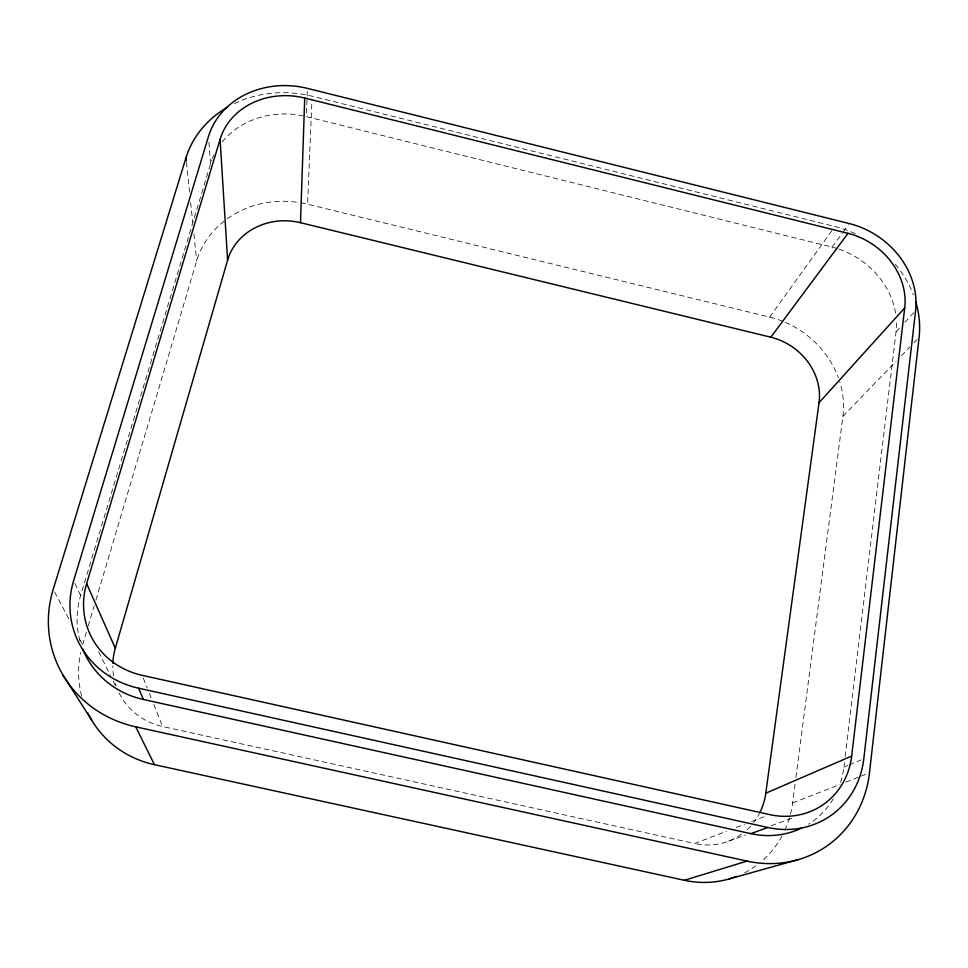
<?xml version="1.0" encoding="UTF-8"?>
<svg xmlns="http://www.w3.org/2000/svg" width="968" height="968" viewBox="0 0 968 968"><rect width="100%" height="100%" fill="white"/><g stroke="black" fill="none" stroke-linecap="round" stroke-linejoin="round"><path stroke-width="0.73" stroke-dasharray="4.84 3.63" d="M307.316 91.355L306.396 116.62L832.044 247.094A77.162 66.852 33.9 0 1 837.683 248.703M782.64 321.267A89.467 79.57 34.7 0 0 769.669 317.117L307.582 204.2L311.986 99.208M840.587 782.471A87.289 80.283 56.7 0 0 843.902 767.14L844.435 762.639M845.161 756.625L896.065 331.782A77.162 66.852 33.9 0 0 896.441 320.952M790.469 814.149A99.922 93.194 60.2 0 0 792.586 802.968L795.127 783.487M795.902 777.498L842.922 416.373A89.467 79.57 34.7 0 0 839.728 381.743M82.619 644.857L86.491 631.814M88.209 626.018L94.235 605.738M95.965 599.942L196.698 260.828A91.924 82.486 6.2 0 1 224.128 221.127M80.005 640.828A89.637 84.652 -18.3 0 1 80.622 595.526L210.552 163.761A79.533 69.672 7.6 0 1 211.871 159.841M769.669 317.117L833.133 228.92M832.044 247.094L842.414 232.986M843.285 231.8L848.464 224.745M896.065 331.782L899.974 327.535M904.862 322.247L913.659 312.712M842.922 416.373L896.138 361.209M901.353 355.813L909.702 347.149M913.877 342.829L917.011 339.586M843.902 767.14L847.883 765.47M849.202 764.914L861.145 759.916M792.586 802.968L840.103 784.37M845.705 782.18L859.681 776.711M861.072 776.167L869.458 772.887M119.076 692.943A67.337 64.057 -22.9 0 0 162.6 726.52L694.673 843.527L726.593 831.197M736.297 827.446L744.622 824.24M751.567 821.554L766.825 815.661M728.674 841.156L745.65 834.997M771.121 825.764L792.344 818.081M54.595 592.005L69.309 619.75M79.812 639.57L81.917 643.538M98.688 651.754L110.521 675.676M113.159 680.988L115.785 686.3M74.899 583.377L80.622 595.526M143.3 678.108L147.16 687.788M149.362 693.318L151.565 698.86M153.779 704.389L162.6 726.52M186.473 162.225L189.571 192.112M190.66 202.566L192.668 221.987M193.915 233.941L196.698 260.828M208.919 142.199L210.552 163.761M839.075 249.163A77.162 66.852 33.9 0 1 895.751 314.116M227.383 218.695A91.924 82.486 6.2 0 1 299.269 202.53M300.661 202.76A91.924 82.486 6.2 0 1 307.582 204.2M234.365 103.6A104.665 91.694 7.5 0 1 312.107 96.207L834.888 226.476A101.543 87.991 33.9 0 1 855.47 233.784M789.477 817.791A99.922 93.194 60.2 0 1 784.758 830.471M782.083 835.844A99.922 93.194 60.2 0 1 761.743 861.254M755.923 865.84A99.922 93.194 60.2 0 1 743.218 873.475M741.476 834.295A65.715 61.214 59.8 0 1 694.673 843.527M760.098 812.14A65.715 61.214 59.8 0 1 753.673 822.534M750.539 826.261A65.715 61.214 59.8 0 1 746.219 830.52M785.169 322.32A89.467 79.57 34.7 0 1 838.457 377.98M81.663 696.186A102.378 97.453 -23.5 0 1 80.683 652.444M116.136 685.913A67.337 64.057 -22.9 0 1 115.361 683.493M113.631 676.063A67.337 64.057 -22.9 0 1 112.784 665.923M212.367 158.558A79.533 69.672 7.6 0 1 214.037 154.759M222.265 141.836A79.533 69.672 7.6 0 1 302.815 115.809M833.194 798.951A87.289 80.283 56.7 0 1 808.437 824.276M895.303 264.3A101.543 87.991 33.9 0 1 913.332 294.683"/><path stroke-width="1.45" d="M112.832 663.37A67.337 64.057 -22.9 0 1 115.301 648.245L227.601 260.162A60.403 54.099 6.3 0 1 300.491 222.701L304.714 98.034L848.016 233.336A68.075 58.564 33.7 0 1 904.717 307.909L851.659 756.068A77.295 70.797 56 0 1 769.608 814.596L142.199 675.337A79.412 74.826 -17.1 0 1 86.636 583.619L220.087 139.307A70.228 61.129 7.9 0 1 304.714 98.034M760.098 812.14A65.715 61.214 59.8 0 0 765.785 793.215L819.037 402.724L904.717 307.909M227.516 107.206A104.665 91.694 7.5 0 0 186.001 157.748L53.204 589.355A117.963 111.417 -18.3 0 0 135.714 726.835L154.469 764.684L684.376 880.287A99.922 93.194 60.2 0 0 736.406 876.451M300.491 222.701L770.83 337.215L848.016 233.336M765.785 793.215L851.659 756.068M750.829 833.642L767.866 827.495A90.375 82.788 56 0 0 863.795 758.803L915.607 310.595A79.606 68.486 33.7 0 0 849.335 223.572L307.425 88.378A82.123 71.475 7.9 0 0 208.495 136.452L73.629 580.691A92.855 87.495 -17.1 0 0 138.581 688.2L143.373 699.465L750.829 833.642A87.289 80.283 56.7 0 0 801.734 827.979M684.376 880.287L747.03 861.096A114.877 105.657 56.8 0 0 869.458 772.887L919.092 337.421A101.543 87.991 33.9 0 0 915.728 301.714M729.352 878.859L798.527 859.548M135.714 726.835L747.03 861.096M138.581 688.2L767.866 827.495M63.15 675.361L91.645 720.035M86.636 583.619L115.301 648.245M186.001 157.748L186.316 160.736M220.087 139.307L227.601 260.162M154.469 764.684A102.378 97.453 -23.5 0 1 87.943 713.174M770.83 337.215A58.782 52.163 34.6 0 1 819.037 402.724M143.373 699.465A89.637 84.652 -18.3 0 1 82.546 648.5"/></g></svg>
